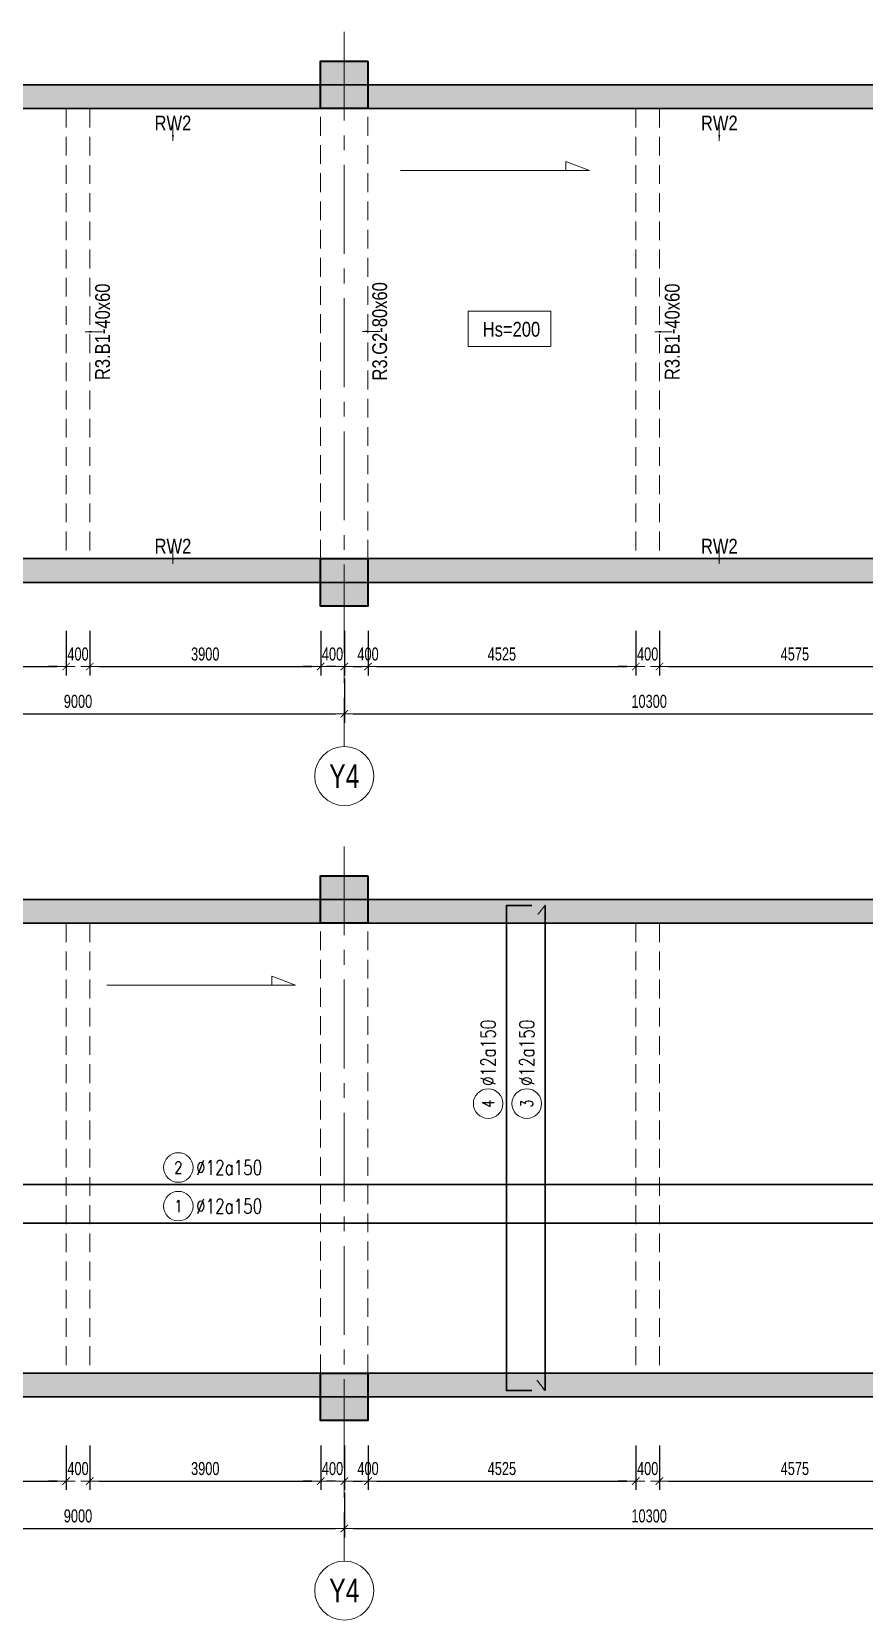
# Model space of a CAD drawing. Header units: millimetres. Extents: x -172050 to 1089997, y 452920 to 1051687.
# Drawn here: x 342035 to 356101, y 511070 to 537898 of the extents above; entities that cross this region are included whole.
import ezdxf
from ezdxf.enums import TextEntityAlignment as Align

# ---------------------------------------------------------------- set-up
doc = ezdxf.new("R2010")
doc.units = ezdxf.units.MM
doc.header["$MEASUREMENT"] = 0
for name, pattern in [('_DASH', [0.6, 0.4, -0.2]), ('CENTER2', [1.125, 0.75, -0.125, 0.125, -0.125]), ('HIDDEN2', [4.7625, 3.175, -1.5875]), ('POD_Grid$0$CENTER2', [1.125, 0.75, -0.125, 0.125, -0.125])]:
    doc.linetypes.add(name, pattern=pattern)
doc.layers.get('Defpoints').update_dxf_attribs({"color": 151, "lineweight": 9})
for name, color, linetype, lineweight in [('kata_thep - H', 4, 'Continuous', 35), ('NDC_S_ANNO', 7, 'Continuous', 20), ('NDC_S_AXIS', 5, 'CENTER2', 13), ('NDC_S_BEAM', 3, 'HIDDEN2', 20), ('NDC_S_DIM', 1, 'Continuous', 15), ('NDC_S_HATCH MATERIAL', 8, 'Continuous', 13), ('NDC_S_SYMBOL', 1, 'Continuous', 15), ('NDC_S_TEXT SYMBOL', 7, 'Continuous', 20), ('NDC_S_VN TEXT', 7, 'Continuous', 20), ('PD_B1F_Col$0$NDC_S-COLUMN', 4, 'Continuous', 40), ('PD_B1F_Col$0$NDC_S_HATCH COLUMN AND WALL', 251, 'Continuous', 13), ('POD_Grid$0$NDC_S_AXIS', 5, 'POD_Grid$0$CENTER2', 13), ('Ramp wall 3(B3-B1)$0$NDC_S_WALL', 6, 'Continuous', 35)]:
    doc.layers.add(name, color=color, linetype=linetype, lineweight=lineweight)
doc.styles.add('ARIAL', font='arial.ttf', dxfattribs={"width": 0.8})
doc.styles.add('NDC_ANNO', font='', dxfattribs={"width": 0.8})
doc.styles.add('NDC_DIM', font='', dxfattribs={"width": 0.75})
doc.styles.add('NDC_EN TXT', font='romans.shx', dxfattribs={"width": 0.8})
doc.styles.add('NDC_VIE TXT', font='arial.ttf', dxfattribs={"width": 0.8})
doc.styles.get('NDC_ANNO').set_extended_font_data('Dotum')
doc.styles.get('NDC_DIM').set_extended_font_data('Dotum')
doc.dimstyles.new('NDC_dim_100', dxfattribs={"dimscale": 100, "dimtxt": 2.2, "dimasz": 1.5, "dimexe": 1.5, "dimexo": 2.5, "dimgap": 1, "dimtad": 1, "dimdec": 0, "dimzin": 0, "dimdsep": 46, "dimtxsty": 'NDC_DIM', "dimblk": 'DIMMARK', "dimcen": 0.09, "dimdle": 1.2, "dimclrd": 1, "dimclre": 1, "dimclrt": 3, "dimadec": 0, "dimazin": 0, "dimtfac": 1, "dimtdec": 0, "dimtix": 1, "dimtofl": 0, "dimtmove": 0, "dimatfit": 3, "dimfxl": 6, "dimfxlon": 1, "dimtolj": 1, "dimtzin": 0, "dimarcsym": 0})
doc.dimstyles.new('NDC_dim_iso', dxfattribs={"dimtxt": 2.2, "dimasz": 1, "dimexe": 1.5, "dimexo": 2.5, "dimgap": 1, "dimtad": 1, "dimdec": 0, "dimzin": 0, "dimdsep": 46, "dimtxsty": 'NDC_DIM', "dimblk": 'DIMMARK', "dimcen": 0.09, "dimdle": 1.2, "dimclrd": 1, "dimclre": 1, "dimclrt": 3, "dimadec": 0, "dimazin": 0, "dimtfac": 1, "dimtdec": 0, "dimtix": 1, "dimtofl": 0, "dimtmove": 0, "dimatfit": 3, "dimfxl": 6, "dimfxlon": 1, "dimtolj": 1, "dimtzin": 0, "dimarcsym": 0})

# ---------------------------------------------------------------- blocks, each defined once
blk = doc.blocks.new('DIMMARK')
at = {"layer": 'NDC_S_DIM', "color": 1}
blk.add_line((-1.5, 0), (1, 0), dxfattribs=at)
at = {"layer": 'NDC_S_DIM', "color": 2, "const_width": 0.1}
blk.add_lwpolyline([(-0.42, -0.42), (0.42, 0.42)], dxfattribs=at)
blk = doc.blocks.new('*D309')
at = {"layer": 'Defpoints', "color": 0, "transparency": 16777216}
for p in [(342617, 529499), (338717, 528999), (342617, 527178)]:
    blk.add_point(p, dxfattribs=at)
at = {"layer": 'NDC_S_DIM', "color": 1, "lineweight": -2, "transparency": 16777216}
for p, q in [((338717, 527778), (338717, 527028)), ((342617, 527778), (342617, 527028)), ((338867, 527178), (342467, 527178))]:
    blk.add_line(p, q, dxfattribs=at)
at = {"layer": 'NDC_S_DIM', "color": 1, "lineweight": -2, "transparency": 16777216, "xscale": 150, "yscale": 150, "zscale": 150, "rotation": 180}
blk.add_blockref('DIMMARK', (338717, 527178), dxfattribs=at)
at = {"layer": 'NDC_S_DIM', "color": 1, "lineweight": -2, "transparency": 16777216, "xscale": 150, "yscale": 150, "zscale": 150}
blk.add_blockref('DIMMARK', (342617, 527178), dxfattribs=at)
at = {"layer": 'NDC_S_DIM', "color": 3, "transparency": 16777216, "insert": (340667, 527388), "char_height": 220, "attachment_point": 5, "style": 'NDC_DIM'}
blk.add_mtext('\\A1;3900', dxfattribs=at)
blk = doc.blocks.new('*D310')
at = {"layer": 'Defpoints', "color": 0, "transparency": 16777216}
for p in [(342617, 529499), (343017, 529499), (343017, 527178)]:
    blk.add_point(p, dxfattribs=at)
at = {"layer": 'NDC_S_DIM', "color": 1, "lineweight": -2, "transparency": 16777216}
for p, q in [((342617, 527778), (342617, 527028)), ((343017, 527778), (343017, 527028)), ((342467, 527178), (342317, 527178)), ((343167, 527178), (343317, 527178))]:
    blk.add_line(p, q, dxfattribs=at)
at = {"layer": 'NDC_S_DIM', "color": 1, "lineweight": -2, "transparency": 16777216, "xscale": 150, "yscale": 150, "zscale": 150}
blk.add_blockref('DIMMARK', (342617, 527178), dxfattribs=at)
at = {"layer": 'NDC_S_DIM', "color": 1, "lineweight": -2, "transparency": 16777216, "xscale": 150, "yscale": 150, "zscale": 150, "rotation": 180}
blk.add_blockref('DIMMARK', (343017, 527178), dxfattribs=at)
at = {"layer": 'NDC_S_DIM', "color": 3, "transparency": 16777216, "insert": (342817, 527388), "char_height": 220, "attachment_point": 5, "style": 'NDC_DIM'}
blk.add_mtext('\\A1;400', dxfattribs=at)
blk = doc.blocks.new('*D311')
at = {"layer": 'Defpoints', "color": 0, "transparency": 16777216}
for p in [(343017, 529499), (346917, 528999), (346917, 527178)]:
    blk.add_point(p, dxfattribs=at)
at = {"layer": 'NDC_S_DIM', "color": 1, "lineweight": -2, "transparency": 16777216}
for p, q in [((343017, 527778), (343017, 527028)), ((346917, 527778), (346917, 527028)), ((343167, 527178), (346767, 527178))]:
    blk.add_line(p, q, dxfattribs=at)
at = {"layer": 'NDC_S_DIM', "color": 1, "lineweight": -2, "transparency": 16777216, "xscale": 150, "yscale": 150, "zscale": 150, "rotation": 180}
blk.add_blockref('DIMMARK', (343017, 527178), dxfattribs=at)
at = {"layer": 'NDC_S_DIM', "color": 1, "lineweight": -2, "transparency": 16777216, "xscale": 150, "yscale": 150, "zscale": 150}
blk.add_blockref('DIMMARK', (346917, 527178), dxfattribs=at)
at = {"layer": 'NDC_S_DIM', "color": 3, "transparency": 16777216, "insert": (344967, 527388), "char_height": 220, "attachment_point": 5, "style": 'NDC_DIM'}
blk.add_mtext('\\A1;3900', dxfattribs=at)
blk = doc.blocks.new('*D312')
at = {"layer": 'Defpoints', "color": 0, "transparency": 16777216}
for p in [(347317, 529499), (346917, 528999), (347317, 527178)]:
    blk.add_point(p, dxfattribs=at)
at = {"layer": 'NDC_S_DIM', "color": 1, "lineweight": -2, "transparency": 16777216}
for p, q in [((346917, 527778), (346917, 527028)), ((347317, 527778), (347317, 527028)), ((346767, 527178), (346617, 527178)), ((347467, 527178), (347617, 527178))]:
    blk.add_line(p, q, dxfattribs=at)
at = {"layer": 'NDC_S_DIM', "color": 1, "lineweight": -2, "transparency": 16777216, "xscale": 150, "yscale": 150, "zscale": 150}
blk.add_blockref('DIMMARK', (346917, 527178), dxfattribs=at)
at = {"layer": 'NDC_S_DIM', "color": 1, "lineweight": -2, "transparency": 16777216, "xscale": 150, "yscale": 150, "zscale": 150, "rotation": 180}
blk.add_blockref('DIMMARK', (347317, 527178), dxfattribs=at)
at = {"layer": 'NDC_S_DIM', "color": 3, "transparency": 16777216, "insert": (347117, 527388), "char_height": 220, "attachment_point": 5, "style": 'NDC_DIM'}
blk.add_mtext('\\A1;400', dxfattribs=at)
blk = doc.blocks.new('*D313')
at = {"layer": 'Defpoints', "color": 0, "transparency": 16777216}
for p in [(347317, 529499), (347717, 528999), (347717, 527178)]:
    blk.add_point(p, dxfattribs=at)
at = {"layer": 'NDC_S_DIM', "color": 1, "lineweight": -2, "transparency": 16777216}
for p, q in [((347317, 527778), (347317, 527028)), ((347717, 527778), (347717, 527028)), ((347167, 527178), (347017, 527178)), ((347867, 527178), (348017, 527178))]:
    blk.add_line(p, q, dxfattribs=at)
at = {"layer": 'NDC_S_DIM', "color": 1, "lineweight": -2, "transparency": 16777216, "xscale": 150, "yscale": 150, "zscale": 150}
blk.add_blockref('DIMMARK', (347317, 527178), dxfattribs=at)
at = {"layer": 'NDC_S_DIM', "color": 1, "lineweight": -2, "transparency": 16777216, "xscale": 150, "yscale": 150, "zscale": 150, "rotation": 180}
blk.add_blockref('DIMMARK', (347717, 527178), dxfattribs=at)
at = {"layer": 'NDC_S_DIM', "color": 3, "transparency": 16777216, "insert": (347717, 527388), "char_height": 220, "attachment_point": 5, "style": 'NDC_DIM'}
blk.add_mtext('\\A1;400', dxfattribs=at)
blk = doc.blocks.new('*D314')
at = {"layer": 'Defpoints', "color": 0, "transparency": 16777216}
for p in [(352242, 529499), (347717, 528999), (352242, 527178)]:
    blk.add_point(p, dxfattribs=at)
at = {"layer": 'NDC_S_DIM', "color": 1, "lineweight": -2, "transparency": 16777216}
for p, q in [((347717, 527778), (347717, 527028)), ((352242, 527778), (352242, 527028)), ((347867, 527178), (352092, 527178))]:
    blk.add_line(p, q, dxfattribs=at)
at = {"layer": 'NDC_S_DIM', "color": 1, "lineweight": -2, "transparency": 16777216, "xscale": 150, "yscale": 150, "zscale": 150, "rotation": 180}
blk.add_blockref('DIMMARK', (347717, 527178), dxfattribs=at)
at = {"layer": 'NDC_S_DIM', "color": 1, "lineweight": -2, "transparency": 16777216, "xscale": 150, "yscale": 150, "zscale": 150}
blk.add_blockref('DIMMARK', (352242, 527178), dxfattribs=at)
at = {"layer": 'NDC_S_DIM', "color": 3, "transparency": 16777216, "insert": (349979, 527388), "char_height": 220, "attachment_point": 5, "style": 'NDC_DIM'}
blk.add_mtext('\\A1;4525', dxfattribs=at)
blk = doc.blocks.new('*D315')
at = {"layer": 'Defpoints', "color": 0, "transparency": 16777216}
for p in [(352242, 529499), (352642, 529499), (352642, 527178)]:
    blk.add_point(p, dxfattribs=at)
at = {"layer": 'NDC_S_DIM', "color": 1, "lineweight": -2, "transparency": 16777216}
for p, q in [((352242, 527778), (352242, 527028)), ((352642, 527778), (352642, 527028)), ((352092, 527178), (351942, 527178)), ((352792, 527178), (352942, 527178))]:
    blk.add_line(p, q, dxfattribs=at)
at = {"layer": 'NDC_S_DIM', "color": 1, "lineweight": -2, "transparency": 16777216, "xscale": 150, "yscale": 150, "zscale": 150}
blk.add_blockref('DIMMARK', (352242, 527178), dxfattribs=at)
at = {"layer": 'NDC_S_DIM', "color": 1, "lineweight": -2, "transparency": 16777216, "xscale": 150, "yscale": 150, "zscale": 150, "rotation": 180}
blk.add_blockref('DIMMARK', (352642, 527178), dxfattribs=at)
at = {"layer": 'NDC_S_DIM', "color": 3, "transparency": 16777216, "insert": (352442, 527388), "char_height": 220, "attachment_point": 5, "style": 'NDC_DIM'}
blk.add_mtext('\\A1;400', dxfattribs=at)
blk = doc.blocks.new('*D317')
at = {"layer": 'Defpoints', "color": 0, "transparency": 16777216}
for p in [(338317, 528999), (347317, 527867), (347317, 526378)]:
    blk.add_point(p, dxfattribs=at)
at = {"layer": 'NDC_S_DIM', "color": 1, "lineweight": -2, "transparency": 16777216}
for p, q in [((338317, 526978), (338317, 526228)), ((347317, 526978), (347317, 526228)), ((338467, 526378), (347167, 526378))]:
    blk.add_line(p, q, dxfattribs=at)
at = {"layer": 'NDC_S_DIM', "color": 1, "lineweight": -2, "transparency": 16777216, "xscale": 150, "yscale": 150, "zscale": 150, "rotation": 180}
blk.add_blockref('DIMMARK', (338317, 526378), dxfattribs=at)
at = {"layer": 'NDC_S_DIM', "color": 1, "lineweight": -2, "transparency": 16777216, "xscale": 150, "yscale": 150, "zscale": 150}
blk.add_blockref('DIMMARK', (347317, 526378), dxfattribs=at)
at = {"layer": 'NDC_S_DIM', "color": 3, "transparency": 16777216, "insert": (342817, 526588), "char_height": 220, "attachment_point": 5, "style": 'NDC_DIM'}
blk.add_mtext('\\A1;9000', dxfattribs=at)
blk = doc.blocks.new('*D318')
at = {"layer": 'Defpoints', "color": 0, "transparency": 16777216}
for p in [(347317, 527867), (357617, 527819), (357617, 526378)]:
    blk.add_point(p, dxfattribs=at)
at = {"layer": 'NDC_S_DIM', "color": 1, "lineweight": -2, "transparency": 16777216}
for p, q in [((347317, 526978), (347317, 526228)), ((357617, 526978), (357617, 526228)), ((347467, 526378), (357467, 526378))]:
    blk.add_line(p, q, dxfattribs=at)
at = {"layer": 'NDC_S_DIM', "color": 1, "lineweight": -2, "transparency": 16777216, "xscale": 150, "yscale": 150, "zscale": 150, "rotation": 180}
blk.add_blockref('DIMMARK', (347317, 526378), dxfattribs=at)
at = {"layer": 'NDC_S_DIM', "color": 1, "lineweight": -2, "transparency": 16777216, "xscale": 150, "yscale": 150, "zscale": 150}
blk.add_blockref('DIMMARK', (357617, 526378), dxfattribs=at)
at = {"layer": 'NDC_S_DIM', "color": 3, "transparency": 16777216, "insert": (352467, 526588), "char_height": 220, "attachment_point": 5, "style": 'NDC_DIM'}
blk.add_mtext('\\A1;10300', dxfattribs=at)
blk = doc.blocks.new('*U165')
at = {"layer": 'NDC_S_SYMBOL'}
blk.add_line((0, 5), (0, 9), dxfattribs=at)
blk.add_circle((0, 0), 5, dxfattribs=at)
at = {"layer": 'NDC_S_TEXT SYMBOL', "color": 7, "style": 'NDC_ANNO', "width": 0.8}
blk.add_attdef('GRID', text='', height=4, dxfattribs=at).set_placement((0, 0), align=Align.MIDDLE)
blk = doc.blocks.new('*D326')
at = {"layer": 'Defpoints', "color": 0, "transparency": 16777216}
for p in [(352642, 529499), (357217, 528999), (357217, 527178)]:
    blk.add_point(p, dxfattribs=at)
at = {"layer": 'NDC_S_DIM', "color": 1, "lineweight": -2, "transparency": 16777216}
for p, q in [((352642, 527778), (352642, 527028)), ((357217, 527778), (357217, 527028)), ((352792, 527178), (357067, 527178))]:
    blk.add_line(p, q, dxfattribs=at)
at = {"layer": 'NDC_S_DIM', "color": 1, "lineweight": -2, "transparency": 16777216, "xscale": 150, "yscale": 150, "zscale": 150, "rotation": 180}
blk.add_blockref('DIMMARK', (352642, 527178), dxfattribs=at)
at = {"layer": 'NDC_S_DIM', "color": 1, "lineweight": -2, "transparency": 16777216, "xscale": 150, "yscale": 150, "zscale": 150}
blk.add_blockref('DIMMARK', (357217, 527178), dxfattribs=at)
at = {"layer": 'NDC_S_DIM', "color": 3, "transparency": 16777216, "insert": (354929, 527388), "char_height": 220, "attachment_point": 5, "style": 'NDC_DIM'}
blk.add_mtext('\\A1;4575', dxfattribs=at)
blk = doc.blocks.new('PD_B1F_Col$0$cot')
at = {"layer": 'PD_B1F_Col$0$NDC_S_HATCH COLUMN AND WALL', "ltscale": 0.005}
h = blk.add_hatch(color=256, dxfattribs=at)
h.dxf.hatch_style = 1
h.paths.add_polyline_path([(-0.5, 0.5), (0.5, 0.5), (0.5, -0.5), (-0.5, -0.5)])
at = {"layer": 'PD_B1F_Col$0$NDC_S-COLUMN', "ltscale": 0.005}
blk.add_lwpolyline([(-0.5, 0.5), (0.5, 0.5), (0.5, -0.5), (-0.5, -0.5)], close=True, dxfattribs=at)
blk = doc.blocks.new('Ramp4')
at = {"layer": 'NDC_S_HATCH MATERIAL'}
h = blk.add_hatch(dxfattribs=at)
h.set_pattern_fill('BT-01', color=252, scale=30, style=0, pattern_type=2)
h.set_pattern_definition([(50, (-916643.9, 140813.11), (215.178055, -18.82564), [22.5, -247.5]), (355, (-916643.9, 140813.1), (-41.6254, 225.65764), [18, -198]), (100.4514, (-916625.97, 140811.54), (173.552815, 206.831863), [19.122057, -210.342634]), (46.1842, (-916643.9, 140873.1), (320.172315, -49.655704), [33.75, -371.25]), (96.6356, (-916617.22, 140868.97), (280.39881, 292.23536), [28.68309, -315.5139]), (351.1842, (-916643.9, 140873.1), (280.39858, 292.23558), [27, -297]), (21, (-916613.9, 140858.11), (179.072116, -120.785667), [22.5, -247.5]), (326, (-916613.9, 140858.1), (72.9946, 217.545014), [18, -198]), (71.4514, (-916598.98, 140848.05), (252.06679, 96.75915), [19.122057, -210.342634]), (37.5, (-916643.9, 140813.11), (3.6479566, 99.868156), [0, -195.6, 0, -201, 0, -198.75]), (7.5, (-916643.9, 140813.11), (78.920861, 118.323514), [0, -114.6, 0, -191.1, 0, -75.75]), (327.5, (-916710.8, 140813.11), (160.146731, -6.7664615), [0, -75, 0, -234, 0, -310.5]), (317.5, (-916740.8, 140813.11), (174.95585, 30.031495), [0, -97.5, 0, -155.4, 0, -220.5]), (45, (-916643.9, 140813.11), (-90.156115, 90.156115), []), (45, (-916643.9, 140849.86), (-90.156115, 90.156115), [])])
h.paths.add_polyline_path([(-6419, 8400), (27500, 8400), (27500, 8800), (-6419, 8800)])
h = blk.add_hatch(dxfattribs=at)
h.set_pattern_fill('BT-01', color=252, scale=30, style=0, pattern_type=2)
h.set_pattern_definition([(50, (-916643.9, 132813.11), (215.178055, -18.82564), [22.5, -247.5]), (355, (-916643.9, 132813.1), (-41.6254, 225.65764), [18, -198]), (100.4514, (-916625.97, 132811.54), (173.552815, 206.831863), [19.122057, -210.342634]), (46.1842, (-916643.9, 132873.1), (320.172315, -49.655704), [33.75, -371.25]), (96.6356, (-916617.22, 132868.97), (280.39881, 292.23536), [28.68309, -315.5139]), (351.1842, (-916643.9, 132873.1), (280.39858, 292.23558), [27, -297]), (21, (-916613.9, 132858.11), (179.072116, -120.785667), [22.5, -247.5]), (326, (-916613.9, 132858.1), (72.9946, 217.545014), [18, -198]), (71.4514, (-916598.98, 132848.05), (252.06679, 96.75915), [19.122057, -210.342634]), (37.5, (-916643.9, 132813.11), (3.6479566, 99.868156), [0, -195.6, 0, -201, 0, -198.75]), (7.5, (-916643.9, 132813.11), (78.920861, 118.323514), [0, -114.6, 0, -191.1, 0, -75.75]), (327.5, (-916710.8, 132813.11), (160.146731, -6.7664615), [0, -75, 0, -234, 0, -310.5]), (317.5, (-916740.8, 132813.11), (174.95585, 30.031495), [0, -97.5, 0, -155.4, 0, -220.5]), (45, (-916643.9, 132813.11), (-90.156115, 90.156115), []), (45, (-916643.9, 132849.86), (-90.156115, 90.156115), [])])
h.paths.add_polyline_path([(-6419, 400), (27500, 400), (27500, 800), (-6419, 800)])
at = {"layer": 'NDC_S_BEAM', "ltscale": 100}
for p, q in [((4700, 8400), (4700, 800)), ((5100, 8400), (5100, 800)), ((9000, 800), (9000, 8400)), ((9800, 800), (9800, 8400)), ((14325, 8400), (14325, 800)), ((14725, 8400), (14725, 800))]:
    blk.add_line(p, q, dxfattribs=at)
at = {"layer": 'POD_Grid$0$NDC_S_AXIS', "ltscale": 2000}
for p, q in [((9400, 9699), (9400, -2371)), ((-8405, 8800), (31423, 8800)), ((-8405, 400), (31423, 400))]:
    blk.add_line(p, q, dxfattribs=at)
at = {"layer": 'Ramp wall 3(B3-B1)$0$NDC_S_WALL', "ltscale": 200}
for points in [[(-6419, 8400), (-6419, 8800), (27500, 8800), (27500, 8400)], [(27500, 800), (27500, 400), (-6419, 400), (-6419, 800)]]:
    blk.add_lwpolyline(points, close=True, dxfattribs=at)
at = {"xscale": 800, "yscale": 800, "rotation": 270}
for p in [(9400, 8800), (9400, 400)]:
    blk.add_blockref('PD_B1F_Col$0$cot', p, dxfattribs=at)
blk = doc.blocks.new('*U222')
blk.add_circle((-2.5, 0), 2.5)
at = {"layer": 'NDC_S_VN TEXT', "color": 7, "style": 'NDC_EN TXT', "width": 0.8}
blk.add_attdef('SH2', text='', height=2, dxfattribs=at).set_placement((-2.5, 0), align=Align.MIDDLE)
at = {"layer": 'NDC_S_VN TEXT', "color": 3, "style": 'NDC_EN TXT', "width": 0.75}
blk.add_attdef('DKKC1', (0.5, -1.25), '', height=2.5, dxfattribs=at)
blk = doc.blocks.new('*D337')
at = {"layer": 'Defpoints', "color": 0, "transparency": 16777216}
for p in [(338717, 515242), (342617, 515349), (342617, 513420)]:
    blk.add_point(p, dxfattribs=at)
at = {"layer": 'NDC_S_DIM', "color": 1, "lineweight": -2, "transparency": 16777216}
for p, q in [((338717, 514020), (338717, 513270)), ((342617, 514020), (342617, 513270)), ((338867, 513420), (342467, 513420))]:
    blk.add_line(p, q, dxfattribs=at)
at = {"layer": 'NDC_S_DIM', "color": 1, "lineweight": -2, "transparency": 16777216, "xscale": 150, "yscale": 150, "zscale": 150, "rotation": 180}
blk.add_blockref('DIMMARK', (338717, 513420), dxfattribs=at)
at = {"layer": 'NDC_S_DIM', "color": 1, "lineweight": -2, "transparency": 16777216, "xscale": 150, "yscale": 150, "zscale": 150}
blk.add_blockref('DIMMARK', (342617, 513420), dxfattribs=at)
at = {"layer": 'NDC_S_DIM', "color": 3, "transparency": 16777216, "insert": (340667, 513631), "char_height": 220, "attachment_point": 5, "style": 'NDC_DIM'}
blk.add_mtext('\\A1;3900', dxfattribs=at)
blk = doc.blocks.new('*D338')
at = {"layer": 'Defpoints', "color": 0, "transparency": 16777216}
for p in [(342617, 515349), (343017, 515349), (343017, 513420)]:
    blk.add_point(p, dxfattribs=at)
at = {"layer": 'NDC_S_DIM', "color": 1, "lineweight": -2, "transparency": 16777216}
for p, q in [((342617, 514020), (342617, 513270)), ((343017, 514020), (343017, 513270)), ((342467, 513420), (342317, 513420)), ((343167, 513420), (343317, 513420))]:
    blk.add_line(p, q, dxfattribs=at)
at = {"layer": 'NDC_S_DIM', "color": 1, "lineweight": -2, "transparency": 16777216, "xscale": 150, "yscale": 150, "zscale": 150}
blk.add_blockref('DIMMARK', (342617, 513420), dxfattribs=at)
at = {"layer": 'NDC_S_DIM', "color": 1, "lineweight": -2, "transparency": 16777216, "xscale": 150, "yscale": 150, "zscale": 150, "rotation": 180}
blk.add_blockref('DIMMARK', (343017, 513420), dxfattribs=at)
at = {"layer": 'NDC_S_DIM', "color": 3, "transparency": 16777216, "insert": (342817, 513631), "char_height": 220, "attachment_point": 5, "style": 'NDC_DIM'}
blk.add_mtext('\\A1;400', dxfattribs=at)
blk = doc.blocks.new('*D341')
at = {"layer": 'Defpoints', "color": 0, "transparency": 16777216}
for p in [(343017, 515349), (346917, 515242), (346917, 513420)]:
    blk.add_point(p, dxfattribs=at)
at = {"layer": 'NDC_S_DIM', "color": 1, "lineweight": -2, "transparency": 16777216}
for p, q in [((343017, 514020), (343017, 513270)), ((346917, 514020), (346917, 513270)), ((343167, 513420), (346767, 513420))]:
    blk.add_line(p, q, dxfattribs=at)
at = {"layer": 'NDC_S_DIM', "color": 1, "lineweight": -2, "transparency": 16777216, "xscale": 150, "yscale": 150, "zscale": 150, "rotation": 180}
blk.add_blockref('DIMMARK', (343017, 513420), dxfattribs=at)
at = {"layer": 'NDC_S_DIM', "color": 1, "lineweight": -2, "transparency": 16777216, "xscale": 150, "yscale": 150, "zscale": 150}
blk.add_blockref('DIMMARK', (346917, 513420), dxfattribs=at)
at = {"layer": 'NDC_S_DIM', "color": 3, "transparency": 16777216, "insert": (344967, 513631), "char_height": 220, "attachment_point": 5, "style": 'NDC_DIM'}
blk.add_mtext('\\A1;3900', dxfattribs=at)
blk = doc.blocks.new('*D342')
at = {"layer": 'Defpoints', "color": 0, "transparency": 16777216}
for p in [(346917, 515242), (347317, 515349), (347317, 513420)]:
    blk.add_point(p, dxfattribs=at)
at = {"layer": 'NDC_S_DIM', "color": 1, "lineweight": -2, "transparency": 16777216}
for p, q in [((346917, 514020), (346917, 513270)), ((347317, 514020), (347317, 513270)), ((346767, 513420), (346617, 513420)), ((347467, 513420), (347617, 513420))]:
    blk.add_line(p, q, dxfattribs=at)
at = {"layer": 'NDC_S_DIM', "color": 1, "lineweight": -2, "transparency": 16777216, "xscale": 150, "yscale": 150, "zscale": 150}
blk.add_blockref('DIMMARK', (346917, 513420), dxfattribs=at)
at = {"layer": 'NDC_S_DIM', "color": 1, "lineweight": -2, "transparency": 16777216, "xscale": 150, "yscale": 150, "zscale": 150, "rotation": 180}
blk.add_blockref('DIMMARK', (347317, 513420), dxfattribs=at)
at = {"layer": 'NDC_S_DIM', "color": 3, "transparency": 16777216, "insert": (347117, 513631), "char_height": 220, "attachment_point": 5, "style": 'NDC_DIM'}
blk.add_mtext('\\A1;400', dxfattribs=at)
blk = doc.blocks.new('*D343')
at = {"layer": 'Defpoints', "color": 0, "transparency": 16777216}
for p in [(347317, 515349), (347717, 515242), (347717, 513420)]:
    blk.add_point(p, dxfattribs=at)
at = {"layer": 'NDC_S_DIM', "color": 1, "lineweight": -2, "transparency": 16777216}
for p, q in [((347317, 514020), (347317, 513270)), ((347717, 514020), (347717, 513270)), ((347167, 513420), (347017, 513420)), ((347867, 513420), (348017, 513420))]:
    blk.add_line(p, q, dxfattribs=at)
at = {"layer": 'NDC_S_DIM', "color": 1, "lineweight": -2, "transparency": 16777216, "xscale": 150, "yscale": 150, "zscale": 150}
blk.add_blockref('DIMMARK', (347317, 513420), dxfattribs=at)
at = {"layer": 'NDC_S_DIM', "color": 1, "lineweight": -2, "transparency": 16777216, "xscale": 150, "yscale": 150, "zscale": 150, "rotation": 180}
blk.add_blockref('DIMMARK', (347717, 513420), dxfattribs=at)
at = {"layer": 'NDC_S_DIM', "color": 3, "transparency": 16777216, "insert": (347717, 513631), "char_height": 220, "attachment_point": 5, "style": 'NDC_DIM'}
blk.add_mtext('\\A1;400', dxfattribs=at)
blk = doc.blocks.new('*D344')
at = {"layer": 'Defpoints', "color": 0, "transparency": 16777216}
for p in [(352242, 515742), (347717, 515242), (352242, 513420)]:
    blk.add_point(p, dxfattribs=at)
at = {"layer": 'NDC_S_DIM', "color": 1, "lineweight": -2, "transparency": 16777216}
for p, q in [((347717, 514020), (347717, 513270)), ((352242, 514020), (352242, 513270)), ((347867, 513420), (352092, 513420))]:
    blk.add_line(p, q, dxfattribs=at)
at = {"layer": 'NDC_S_DIM', "color": 1, "lineweight": -2, "transparency": 16777216, "xscale": 150, "yscale": 150, "zscale": 150, "rotation": 180}
blk.add_blockref('DIMMARK', (347717, 513420), dxfattribs=at)
at = {"layer": 'NDC_S_DIM', "color": 1, "lineweight": -2, "transparency": 16777216, "xscale": 150, "yscale": 150, "zscale": 150}
blk.add_blockref('DIMMARK', (352242, 513420), dxfattribs=at)
at = {"layer": 'NDC_S_DIM', "color": 3, "transparency": 16777216, "insert": (349979, 513631), "char_height": 220, "attachment_point": 5, "style": 'NDC_DIM'}
blk.add_mtext('\\A1;4525', dxfattribs=at)
blk = doc.blocks.new('*D345')
at = {"layer": 'Defpoints', "color": 0, "transparency": 16777216}
for p in [(352242, 515742), (352642, 515742), (352642, 513420)]:
    blk.add_point(p, dxfattribs=at)
at = {"layer": 'NDC_S_DIM', "color": 1, "lineweight": -2, "transparency": 16777216}
for p, q in [((352242, 514020), (352242, 513270)), ((352642, 514020), (352642, 513270)), ((352092, 513420), (351942, 513420)), ((352792, 513420), (352942, 513420))]:
    blk.add_line(p, q, dxfattribs=at)
at = {"layer": 'NDC_S_DIM', "color": 1, "lineweight": -2, "transparency": 16777216, "xscale": 150, "yscale": 150, "zscale": 150}
blk.add_blockref('DIMMARK', (352242, 513420), dxfattribs=at)
at = {"layer": 'NDC_S_DIM', "color": 1, "lineweight": -2, "transparency": 16777216, "xscale": 150, "yscale": 150, "zscale": 150, "rotation": 180}
blk.add_blockref('DIMMARK', (352642, 513420), dxfattribs=at)
at = {"layer": 'NDC_S_DIM', "color": 3, "transparency": 16777216, "insert": (352442, 513631), "char_height": 220, "attachment_point": 5, "style": 'NDC_DIM'}
blk.add_mtext('\\A1;400', dxfattribs=at)
blk = doc.blocks.new('*D339')
at = {"layer": 'Defpoints', "color": 0, "transparency": 16777216}
for p in [(338317, 515242), (347317, 514109), (347317, 512620)]:
    blk.add_point(p, dxfattribs=at)
at = {"layer": 'NDC_S_DIM', "color": 1, "lineweight": -2, "transparency": 16777216}
for p, q in [((338317, 513220), (338317, 512470)), ((347317, 513220), (347317, 512470)), ((338467, 512620), (347167, 512620))]:
    blk.add_line(p, q, dxfattribs=at)
at = {"layer": 'NDC_S_DIM', "color": 1, "lineweight": -2, "transparency": 16777216, "xscale": 150, "yscale": 150, "zscale": 150, "rotation": 180}
blk.add_blockref('DIMMARK', (338317, 512620), dxfattribs=at)
at = {"layer": 'NDC_S_DIM', "color": 1, "lineweight": -2, "transparency": 16777216, "xscale": 150, "yscale": 150, "zscale": 150}
blk.add_blockref('DIMMARK', (347317, 512620), dxfattribs=at)
at = {"layer": 'NDC_S_DIM', "color": 3, "transparency": 16777216, "insert": (342817, 512831), "char_height": 220, "attachment_point": 5, "style": 'NDC_DIM'}
blk.add_mtext('\\A1;9000', dxfattribs=at)
blk = doc.blocks.new('*D340')
at = {"layer": 'Defpoints', "color": 0, "transparency": 16777216}
for p in [(347317, 514109), (357617, 514061), (357617, 512620)]:
    blk.add_point(p, dxfattribs=at)
at = {"layer": 'NDC_S_DIM', "color": 1, "lineweight": -2, "transparency": 16777216}
for p, q in [((347317, 513220), (347317, 512470)), ((357617, 513220), (357617, 512470)), ((347467, 512620), (357467, 512620))]:
    blk.add_line(p, q, dxfattribs=at)
at = {"layer": 'NDC_S_DIM', "color": 1, "lineweight": -2, "transparency": 16777216, "xscale": 150, "yscale": 150, "zscale": 150, "rotation": 180}
blk.add_blockref('DIMMARK', (347317, 512620), dxfattribs=at)
at = {"layer": 'NDC_S_DIM', "color": 1, "lineweight": -2, "transparency": 16777216, "xscale": 150, "yscale": 150, "zscale": 150}
blk.add_blockref('DIMMARK', (357617, 512620), dxfattribs=at)
at = {"layer": 'NDC_S_DIM', "color": 3, "transparency": 16777216, "insert": (352467, 512831), "char_height": 220, "attachment_point": 5, "style": 'NDC_DIM'}
blk.add_mtext('\\A1;10300', dxfattribs=at)
blk = doc.blocks.new('*D354')
at = {"layer": 'Defpoints', "color": 0, "transparency": 16777216}
for p in [(352642, 515742), (357217, 515242), (357217, 513420)]:
    blk.add_point(p, dxfattribs=at)
at = {"layer": 'NDC_S_DIM', "color": 1, "lineweight": -2, "transparency": 16777216}
for p, q in [((352642, 514020), (352642, 513270)), ((357217, 514020), (357217, 513270)), ((352792, 513420), (357067, 513420))]:
    blk.add_line(p, q, dxfattribs=at)
at = {"layer": 'NDC_S_DIM', "color": 1, "lineweight": -2, "transparency": 16777216, "xscale": 150, "yscale": 150, "zscale": 150, "rotation": 180}
blk.add_blockref('DIMMARK', (352642, 513420), dxfattribs=at)
at = {"layer": 'NDC_S_DIM', "color": 1, "lineweight": -2, "transparency": 16777216, "xscale": 150, "yscale": 150, "zscale": 150}
blk.add_blockref('DIMMARK', (357217, 513420), dxfattribs=at)
at = {"layer": 'NDC_S_DIM', "color": 3, "transparency": 16777216, "insert": (354929, 513631), "char_height": 220, "attachment_point": 5, "style": 'NDC_DIM'}
blk.add_mtext('\\A1;4575', dxfattribs=at)
blk = doc.blocks.new('*U220')
at = {"layer": 'NDC_S_ANNO', "ltscale": 0.8, "style": 'ARIAL', "width": 0.8, "flags": 1}
blk.add_attdef('CHU_THICH', text='', height=2.5, dxfattribs=at).set_placement((0, 0), align=Align.MIDDLE_CENTER)
at = {"layer": 'NDC_S_ANNO', "ltscale": 0.8, "style": 'ARIAL', "width": 0.8}
blk.add_attdef('TEN', text='', height=2.5, dxfattribs=at).set_placement((0, -2.91), align=Align.MIDDLE_CENTER)
at = {"layer": 'Defpoints'}
blk.add_leader([(0, 0), (0, -2.91)], dimstyle='NDC_dim_iso', override={"dimgap": 0.625, "dimtad": 0}, dxfattribs=at)
blk = doc.blocks.new('*U179')
at = {"layer": 'NDC_S_ANNO', "ltscale": 0.8, "style": 'ARIAL', "width": 0.8}
blk.add_attdef('TEN', text='', height=2.5, dxfattribs=at).set_placement((0, 3), align=Align.MIDDLE_CENTER)
at = {"layer": 'NDC_S_ANNO', "ltscale": 0.8, "style": 'ARIAL', "width": 0.8, "flags": 1}
blk.add_attdef('CHU_THICH', text='', height=2.5, dxfattribs=at).set_placement((0, 0), align=Align.MIDDLE_CENTER)
at = {"layer": 'Defpoints'}
blk.add_leader([(0, 0), (0, 3)], dimstyle='NDC_dim_iso', override={"dimgap": 0.625, "dimtad": 0}, dxfattribs=at)

msp = doc.modelspace()

# ---------------------------------------------------------------- linework, layer by layer
at = {"layer": 'kata_thep - H', "color": 4}
for points in [[(350483.2, 514948.6), (350054.9, 514948.6), (350054.9, 523141.3), (350483.2, 523141.3)], [(333516.7, 517999.8), (333516.7, 518428), (361566.7, 518428), (361566.7, 517999.8)]]:
    msp.add_lwpolyline(points, dxfattribs=at)
at = {"layer": 'kata_thep - H', "color": 4, "linetype": '_DASH', "ltscale": 20}
for points in [[(350587.3, 522990.7), (350707.6, 523141.3), (350707.6, 514948.6), (350570.2, 515126.5)], [(361416.2, 517895.7), (361566.7, 517775.4), (333516.7, 517775.4), (333694.6, 517912.7)]]:
    msp.add_lwpolyline(points, dxfattribs=at)
at = {"layer": 'NDC_S_ANNO'}
for points in [[(351058.9, 535555.3), (351058.9, 535705.3), (351458.9, 535555.3), (348267.7, 535555.3)], [(346092.5, 521797.6), (346092.5, 521947.6), (346492.5, 521797.6), (343301.3, 521797.6)]]:
    msp.add_lwpolyline(points, dxfattribs=at)
at = {"layer": 'NDC_S_DIM'}
msp.add_lwpolyline([(349408.9, 533179.7), (350803.3, 533179.7), (350803.3, 532580.6), (349408.9, 532580.6)], close=True, dxfattribs=at)

# ---------------------------------------------------------------- block references
at = {"layer": 'NDC_S_AXIS', "xscale": 100, "yscale": 100, "zscale": 100}
for p in [(347316.7, 525328.1), (347316.7, 511570.4)]:
    msp.add_blockref('*U165', p, dxfattribs=at).add_auto_attribs({'GRID': 'Y4'})
at = {"layer": 'NDC_S_BEAM'}
for p in [(337916.7, 528199.5), (337916.7, 514441.7)]:
    msp.add_blockref('Ramp4', p, dxfattribs=at)
at = {"layer": 'NDC_S_VN TEXT', "xscale": 100, "yscale": 100, "zscale": 100}
for name, p, values in [('*U179', (344420.7, 536056.8), {'TEN': 'RW2'}), ('*U179', (353652.5, 536056.8), {'TEN': 'RW2'}), ('*U179', (344420.7, 528910.7), {'TEN': 'RW2'}), ('*U179', (353652.5, 528910.7), {'TEN': 'RW2'}), ('*U222', (344762.1, 518716.6), {'SH2': '2', 'DKKC1': '%%C12a150'}), ('*U222', (344762.1, 518064), {'SH2': '1', 'DKKC1': '%%C12a150'})]:
    msp.add_blockref(name, p, dxfattribs=at).add_auto_attribs(values)
at = {"layer": 'NDC_S_VN TEXT', "xscale": 100, "yscale": 100, "zscale": 100, "rotation": 90}
for name, p, values in [('*U220', (342940.6, 532830.5), {'TEN': 'R3.B1-40x60'}), ('*U220', (347623, 532838.6), {'TEN': 'R3.G2-80x60'}), ('*U220', (352565.6, 532830.5), {'TEN': 'R3.B1-40x60'}), ('*U222', (349746.6, 520045.5), {'SH2': '4', 'DKKC1': '%%C12a150'}), ('*U222', (350399.2, 520045.5), {'SH2': '3', 'DKKC1': '%%C12a150'})]:
    msp.add_blockref(name, p, dxfattribs=at).add_auto_attribs(values)

# ---------------------------------------------------------------- texts
at = {"layer": 'NDC_S_VN TEXT', "style": 'NDC_VIE TXT', "width": 0.8}
msp.add_text('Hs=200', height=250, dxfattribs=at).set_placement((349655.1, 532873.6), align=Align.MIDDLE_LEFT)

# ---------------------------------------------------------------- dimensions: what is measured, and where the dimension line sits
at = {"layer": 'NDC_S_DIM'}
for base, p1, p2, picture, middle in [((342616.7, 527178.1), (338716.7, 528999.5), (342616.7, 529499.5), '*D309', (340666.7, 527388.3)), ((343016.7, 527178.1), (342616.7, 529499.5), (343016.7, 529499.5), '*D310', (342816.7, 527388.3)), ((346916.7, 527178.1), (343016.7, 529499.5), (346916.7, 528999.5), '*D311', (344966.7, 527388.3)), ((347316.7, 527178.1), (346916.7, 528999.5), (347316.7, 529499.5), '*D312', (347116.7, 527388.3)), ((352241.7, 527178.1), (347716.7, 528999.5), (352241.7, 529499.5), '*D314', (349979.2, 527388.3)), ((352641.7, 527178.1), (352241.7, 529499.5), (352641.7, 529499.5), '*D315', (352441.7, 527388.3)), ((357216.7, 527178.1), (352641.7, 529499.5), (357216.7, 528999.5), '*D326', (354929.2, 527388.3)), ((347316.7, 526378.1), (338316.7, 528999.5), (347316.7, 527866.5), '*D317', (342816.7, 526588.3)), ((357616.7, 526378.1), (347316.7, 527866.5), (357616.7, 527818.8), '*D318', (352466.7, 526588.3)), ((352241.7, 513420.4), (347716.7, 515241.7), (352241.7, 515741.7), '*D344', (349979.2, 513630.5)), ((352641.7, 513420.4), (352241.7, 515741.7), (352641.7, 515741.7), '*D345', (352441.7, 513630.5)), ((357216.7, 513420.4), (352641.7, 515741.7), (357216.7, 515241.7), '*D354', (354929.2, 513630.5)), ((347316.7, 512620.4), (338316.7, 515241.7), (347316.7, 514108.8), '*D339', (342816.7, 512830.5)), ((342616.7, 513420.4), (338716.7, 515241.7), (342616.7, 515348.6), '*D337', (340666.7, 513630.5)), ((343016.7, 513420.4), (342616.7, 515348.6), (343016.7, 515348.6), '*D338', (342816.7, 513630.5)), ((346916.7, 513420.4), (343016.7, 515348.6), (346916.7, 515241.7), '*D341', (344966.7, 513630.5)), ((347316.7, 513420.4), (346916.7, 515241.7), (347316.7, 515348.6), '*D342', (347116.7, 513630.5)), ((357616.7, 512620.4), (347316.7, 514108.8), (357616.7, 514061), '*D340', (352466.7, 512830.5))]:
    dim = msp.add_linear_dim(base=base, p1=p1, p2=p2, dimstyle='NDC_dim_100', override={"dimtmove": 1}, dxfattribs=at)
    dim.commit()
    dim.dimension.update_dxf_attribs({"geometry": picture, "text_midpoint": middle})
for base, p1, p2, picture, middle in [((347716.7, 527178.1), (347316.7, 529499.5), (347716.7, 528999.5), '*D313', (347716.7, 527178.1)), ((347716.7, 513420.4), (347316.7, 515348.6), (347716.7, 515241.7), '*D343', (347716.7, 513420.4))]:
    dim = msp.add_linear_dim(base=base, p1=p1, p2=p2, dimstyle='NDC_dim_100', override={"dimtmove": 1}, dxfattribs=at)
    dim.commit()
    dim.dimension.update_dxf_attribs({"geometry": picture, "text_midpoint": middle, "dimtype": 160})

doc.saveas('drawing.dxf')
